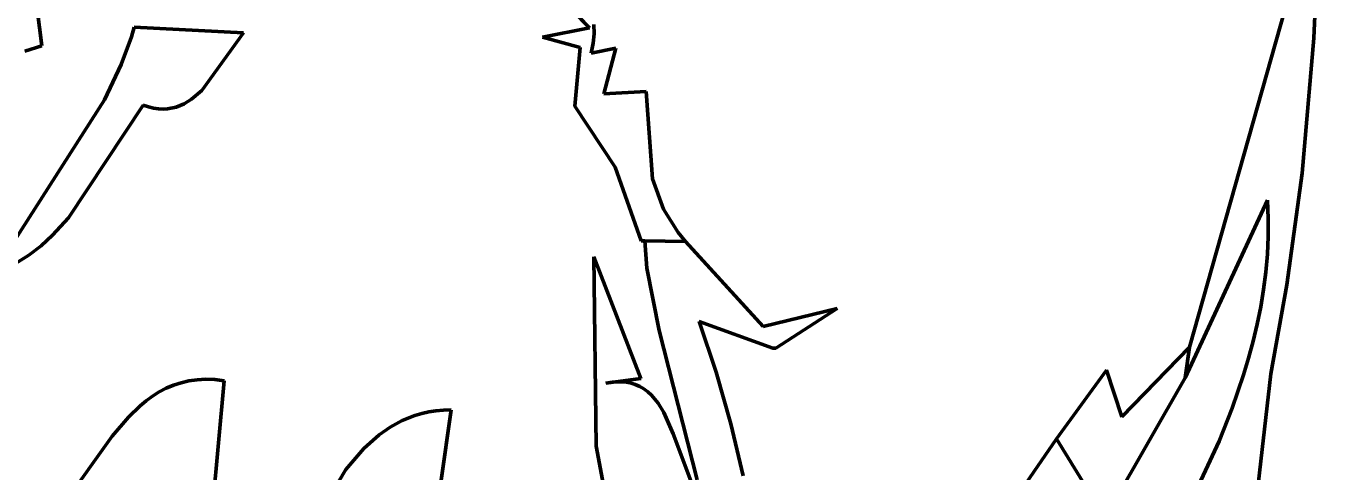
# Model space of a CAD drawing. Header units: millimetres. Extents: x 0 to 8.3, y 0 to 12.4.
# Drawn here: x 5.484 to 6.393, y 8.363 to 8.676 of the extents above; entities that cross this region are included whole.
import ezdxf

# ---------------------------------------------------------------- set-up
doc = ezdxf.new("R2010")
doc.units = ezdxf.units.MM
for name, color, linetype, lineweight in [('color#131313ff', 7, 'CONTINUOUS', 100), ('color#7c7c7cff', 7, 'CONTINUOUS', 100), ('color#c5c5c5ff', 7, 'CONTINUOUS', 100), ('color#ffffffff', 7, 'CONTINUOUS', 100)]:
    doc.layers.add(name, color=color, linetype=linetype, lineweight=lineweight)

msp = doc.modelspace()

# ---------------------------------------------------------------- linework, layer by layer
at = {"layer": 'color#131313ff'}
for p, q in [((6.39316, 8.76241), (6.38954, 8.66735)), ((5.87996, 8.67471), (5.80502, 8.75196)), ((5.48778, 8.71807), (5.49473, 8.66204)), ((6.3019, 8.45039), (6.37774, 8.71817)), ((5.84692, 8.66825), (5.87996, 8.67471)), ((5.88313, 8.67056), (5.88247, 8.66386)), ((5.88306, 8.67694), (5.88313, 8.67056)), ((5.49473, 8.66204), (5.48286, 8.65842)), ((5.87333, 8.66099), (5.84692, 8.66825)), ((5.86956, 8.61964), (5.87333, 8.66099)), ((5.88247, 8.66386), (5.88104, 8.65682)), ((5.88104, 8.65682), (5.89844, 8.66049)), ((5.89844, 8.66049), (5.88998, 8.62838)), ((6.38954, 8.66735), (6.3812, 8.57261)), ((5.88998, 8.62838), (5.91987, 8.62988)), ((5.91987, 8.62988), (5.92419, 8.56866)), ((5.89813, 8.57684), (5.86956, 8.61964)), ((5.91633, 8.52496), (5.89813, 8.57684)), ((6.3812, 8.57261), (6.37041, 8.49408)), ((5.92419, 8.56866), (5.9321, 8.5473)), ((6.35677, 8.5537), (6.29883, 8.42871)), ((6.35733, 8.54085), (6.35677, 8.5537)), ((5.9321, 8.5473), (5.94231, 8.53085)), ((6.35731, 8.52815), (6.35733, 8.54085)), ((5.91877, 8.52494), (5.91633, 8.52496)), ((5.94745, 8.5247), (5.91877, 8.52494)), ((5.94231, 8.53085), (5.94745, 8.5247)), ((6.35675, 8.51558), (6.35731, 8.52815)), ((6.35567, 8.50314), (6.35675, 8.51558)), ((6.35411, 8.49083), (6.35567, 8.50314)), ((6.35209, 8.47863), (6.35411, 8.49083)), ((6.37041, 8.49408), (6.35913, 8.43162)), ((6.34964, 8.46654), (6.35209, 8.47863)), ((6.34679, 8.45455), (6.34964, 8.46654)), ((6.34357, 8.44266), (6.34679, 8.45455)), ((6.29883, 8.42871), (6.3019, 8.45039)), ((6.34, 8.43086), (6.34357, 8.44266)), ((6.33195, 8.40749), (6.34, 8.43086)), ((6.35913, 8.43162), (6.34431, 8.30096)), ((6.32286, 8.38441), (6.33195, 8.40749)), ((6.26448, 8.2599), (6.32286, 8.38441))]:
    msp.add_line(p, q, dxfattribs=at)
at = {"layer": 'color#7c7c7cff'}
for p, q in [((5.55776, 8.66848), (5.55981, 8.67518)), ((5.55981, 8.67518), (5.63656, 8.67123)), ((5.63656, 8.67123), (5.60735, 8.63066)), ((5.55053, 8.64895), (5.55776, 8.66848)), ((5.53878, 8.62402), (5.55053, 8.64895)), ((5.4605, 8.50196), (5.53878, 8.62402)), ((5.60012, 8.62448), (5.59488, 8.62131)), ((5.60735, 8.63066), (5.60012, 8.62448)), ((5.56602, 8.62033), (5.51351, 8.54114)), ((5.56972, 8.61913), (5.56602, 8.62033)), ((5.57328, 8.6183), (5.56972, 8.61913)), ((5.57672, 8.61782), (5.57328, 8.6183)), ((5.58003, 8.61767), (5.57672, 8.61782)), ((5.58322, 8.61784), (5.58003, 8.61767)), ((5.58926, 8.61904), (5.58322, 8.61784)), ((5.59488, 8.62131), (5.58926, 8.61904)), ((5.51351, 8.54114), (5.50237, 8.52895)), ((5.50237, 8.52895), (5.49427, 8.52156)), ((5.92027, 8.50578), (5.91877, 8.52494)), ((5.91877, 8.52494), (5.94745, 8.5247)), ((5.94745, 8.5247), (6.00211, 8.46483)), ((5.48555, 8.51489), (5.47613, 8.50902)), ((5.49427, 8.52156), (5.48555, 8.51489)), ((5.88461, 8.3808), (5.88312, 8.51376)), ((5.88312, 8.51376), (5.91611, 8.42826)), ((5.92895, 8.46214), (5.92027, 8.50578)), ((6.00211, 8.46483), (6.05416, 8.47747)), ((6.05416, 8.47747), (6.01096, 8.44975)), ((5.95565, 8.35716), (5.92895, 8.46214)), ((6.00894, 8.44955), (5.95709, 8.46848)), ((5.95709, 8.46848), (5.96908, 8.43273)), ((6.01096, 8.44975), (6.00894, 8.44955)), ((5.96908, 8.43273), (5.97938, 8.39649)), ((5.91611, 8.42826), (5.89148, 8.42506)), ((5.89148, 8.42506), (5.8962, 8.42581)), ((5.8962, 8.42581), (5.9006, 8.42608)), ((5.9006, 8.42608), (5.90468, 8.42588)), ((5.90468, 8.42588), (5.90848, 8.42526)), ((5.90848, 8.42526), (5.912, 8.42423)), ((5.912, 8.42423), (5.91526, 8.42281)), ((5.91526, 8.42281), (5.91828, 8.42105)), ((5.91828, 8.42105), (5.92107, 8.41895)), ((5.92107, 8.41895), (5.92365, 8.41655)), ((5.92365, 8.41655), (5.92827, 8.41094)), ((5.92827, 8.41094), (5.93224, 8.40443)), ((5.93224, 8.40443), (5.93882, 8.38951)), ((5.97938, 8.39649), (5.98802, 8.35985)), ((5.93882, 8.38951), (5.95344, 8.35078)), ((5.8906, 8.34971), (5.88461, 8.3808)), ((6.1603, 8.31623), (6.20846, 8.38601)), ((6.20846, 8.38601), (6.22929, 8.35209))]:
    msp.add_line(p, q, dxfattribs=at)
at = {"layer": 'color#c5c5c5ff'}
for p, q in [((6.2543, 8.40146), (6.3019, 8.45039)), ((6.3019, 8.45039), (6.29883, 8.42871)), ((6.20846, 8.38601), (6.24355, 8.43419)), ((6.24355, 8.43419), (6.2543, 8.40146)), ((5.58227, 8.42145), (5.58736, 8.42361)), ((5.58736, 8.42361), (5.59266, 8.42535)), ((5.59266, 8.42535), (5.59821, 8.42665)), ((5.59821, 8.42665), (5.604, 8.42746)), ((5.604, 8.42746), (5.61006, 8.42777)), ((5.61006, 8.42777), (5.61639, 8.42755)), ((5.62302, 8.42676), (5.6141, 8.3291)), ((5.61639, 8.42755), (5.62302, 8.42676)), ((6.29883, 8.42871), (6.20126, 8.25878)), ((5.5682, 8.41273), (5.5727, 8.41598)), ((5.5727, 8.41598), (5.57739, 8.4189)), ((5.57739, 8.4189), (5.58227, 8.42145)), ((5.55562, 8.40126), (5.56385, 8.40918)), ((5.56385, 8.40918), (5.5682, 8.41273)), ((5.76685, 8.40482), (5.77193, 8.40562)), ((5.77193, 8.40562), (5.77718, 8.40611)), ((5.78261, 8.40629), (5.77537, 8.3552)), ((5.77718, 8.40611), (5.78261, 8.40629)), ((5.54415, 8.38781), (5.55562, 8.40126)), ((5.73983, 8.3942), (5.74822, 8.39876)), ((5.74822, 8.39876), (5.75721, 8.40233)), ((5.75721, 8.40233), (5.76195, 8.40371)), ((5.76195, 8.40371), (5.76685, 8.40482)), ((5.5056, 8.33393), (5.54415, 8.38781)), ((5.72125, 8.37921), (5.73201, 8.38878)), ((5.73201, 8.38878), (5.73983, 8.3942)), ((5.70851, 8.36437), (5.72125, 8.37921)), ((6.22929, 8.35209), (6.20846, 8.38601)), ((5.68044, 8.31758), (5.70851, 8.36437))]:
    msp.add_line(p, q, dxfattribs=at)
at = {"layer": 'color#ffffffff'}
for p, q in [((6.38954, 8.66735), (6.39316, 8.76241)), ((5.80502, 8.75196), (5.87996, 8.67471)), ((5.49473, 8.66204), (5.48778, 8.71807)), ((6.37774, 8.71817), (6.3019, 8.45039)), ((5.55981, 8.67518), (5.55776, 8.66848)), ((5.63656, 8.67123), (5.55981, 8.67518)), ((5.60735, 8.63066), (5.63656, 8.67123)), ((5.87996, 8.67471), (5.84692, 8.66825)), ((5.88247, 8.66386), (5.88313, 8.67056)), ((5.88313, 8.67056), (5.88306, 8.67694)), ((5.48286, 8.65842), (5.49473, 8.66204)), ((5.55776, 8.66848), (5.55053, 8.64895)), ((5.84692, 8.66825), (5.87333, 8.66099)), ((5.87333, 8.66099), (5.86956, 8.61964)), ((5.88104, 8.65682), (5.88247, 8.66386)), ((5.89844, 8.66049), (5.88104, 8.65682)), ((5.88998, 8.62838), (5.89844, 8.66049)), ((6.3812, 8.57261), (6.38954, 8.66735)), ((5.55053, 8.64895), (5.53878, 8.62402)), ((5.53878, 8.62402), (5.4605, 8.50196)), ((5.59488, 8.62131), (5.60012, 8.62448)), ((5.60012, 8.62448), (5.60735, 8.63066)), ((5.91987, 8.62988), (5.88998, 8.62838)), ((5.92419, 8.56866), (5.91987, 8.62988)), ((5.51351, 8.54114), (5.56602, 8.62033)), ((5.56602, 8.62033), (5.56972, 8.61913)), ((5.56972, 8.61913), (5.57328, 8.6183)), ((5.57328, 8.6183), (5.57672, 8.61782)), ((5.57672, 8.61782), (5.58003, 8.61767)), ((5.58003, 8.61767), (5.58322, 8.61784)), ((5.58322, 8.61784), (5.58926, 8.61904)), ((5.58926, 8.61904), (5.59488, 8.62131)), ((5.86956, 8.61964), (5.89813, 8.57684)), ((5.89813, 8.57684), (5.91633, 8.52496)), ((6.37041, 8.49408), (6.3812, 8.57261)), ((5.9321, 8.5473), (5.92419, 8.56866)), ((6.29883, 8.42871), (6.35677, 8.5537)), ((6.35677, 8.5537), (6.35733, 8.54085)), ((5.94231, 8.53085), (5.9321, 8.5473)), ((5.50237, 8.52895), (5.51351, 8.54114)), ((6.35733, 8.54085), (6.35731, 8.52815)), ((5.49427, 8.52156), (5.50237, 8.52895)), ((5.91633, 8.52496), (5.91877, 8.52494)), ((5.91877, 8.52494), (5.92027, 8.50578)), ((5.94745, 8.5247), (5.94231, 8.53085)), ((6.00211, 8.46483), (5.94745, 8.5247)), ((6.35731, 8.52815), (6.35675, 8.51558)), ((5.47613, 8.50902), (5.48555, 8.51489)), ((5.48555, 8.51489), (5.49427, 8.52156)), ((6.35675, 8.51558), (6.35567, 8.50314)), ((5.91611, 8.42826), (5.88312, 8.51376)), ((5.88312, 8.51376), (5.88461, 8.3808)), ((5.92027, 8.50578), (5.92895, 8.46214)), ((6.35567, 8.50314), (6.35411, 8.49083)), ((6.35411, 8.49083), (6.35209, 8.47863)), ((6.35913, 8.43162), (6.37041, 8.49408)), ((6.35209, 8.47863), (6.34964, 8.46654)), ((6.05416, 8.47747), (6.00211, 8.46483)), ((6.01096, 8.44975), (6.05416, 8.47747)), ((5.92895, 8.46214), (5.95565, 8.35716)), ((5.96908, 8.43273), (5.95709, 8.46848)), ((5.95709, 8.46848), (6.00894, 8.44955)), ((6.34964, 8.46654), (6.34679, 8.45455)), ((6.34679, 8.45455), (6.34357, 8.44266)), ((6.00894, 8.44955), (6.01096, 8.44975)), ((6.3019, 8.45039), (6.2543, 8.40146)), ((6.34357, 8.44266), (6.34, 8.43086)), ((5.97938, 8.39649), (5.96908, 8.43273)), ((6.24355, 8.43419), (6.20846, 8.38601)), ((6.2543, 8.40146), (6.24355, 8.43419)), ((5.58736, 8.42361), (5.58227, 8.42145)), ((5.59266, 8.42535), (5.58736, 8.42361)), ((5.59821, 8.42665), (5.59266, 8.42535)), ((5.604, 8.42746), (5.59821, 8.42665)), ((5.61006, 8.42777), (5.604, 8.42746)), ((5.61639, 8.42755), (5.61006, 8.42777)), ((5.6141, 8.3291), (5.62302, 8.42676)), ((5.62302, 8.42676), (5.61639, 8.42755)), ((5.89148, 8.42506), (5.91611, 8.42826)), ((5.8962, 8.42581), (5.89148, 8.42506)), ((5.9006, 8.42608), (5.8962, 8.42581)), ((5.90468, 8.42588), (5.9006, 8.42608)), ((5.90848, 8.42526), (5.90468, 8.42588)), ((5.912, 8.42423), (5.90848, 8.42526)), ((5.91526, 8.42281), (5.912, 8.42423)), ((6.20126, 8.25878), (6.29883, 8.42871)), ((6.34, 8.43086), (6.33195, 8.40749)), ((6.34431, 8.30096), (6.35913, 8.43162)), ((5.5727, 8.41598), (5.5682, 8.41273)), ((5.57739, 8.4189), (5.5727, 8.41598)), ((5.58227, 8.42145), (5.57739, 8.4189)), ((5.91828, 8.42105), (5.91526, 8.42281)), ((5.92107, 8.41895), (5.91828, 8.42105)), ((5.92365, 8.41655), (5.92107, 8.41895)), ((5.92827, 8.41094), (5.92365, 8.41655)), ((5.56385, 8.40918), (5.55562, 8.40126)), ((5.5682, 8.41273), (5.56385, 8.40918)), ((5.77193, 8.40562), (5.76685, 8.40482)), ((5.77718, 8.40611), (5.77193, 8.40562)), ((5.77537, 8.3552), (5.78261, 8.40629)), ((5.78261, 8.40629), (5.77718, 8.40611)), ((5.93224, 8.40443), (5.92827, 8.41094)), ((6.33195, 8.40749), (6.32286, 8.38441)), ((5.55562, 8.40126), (5.54415, 8.38781)), ((5.74822, 8.39876), (5.73983, 8.3942)), ((5.75721, 8.40233), (5.74822, 8.39876)), ((5.76195, 8.40371), (5.75721, 8.40233)), ((5.76685, 8.40482), (5.76195, 8.40371)), ((5.93882, 8.38951), (5.93224, 8.40443)), ((5.98802, 8.35985), (5.97938, 8.39649)), ((5.54415, 8.38781), (5.5056, 8.33393)), ((5.73201, 8.38878), (5.72125, 8.37921)), ((5.73983, 8.3942), (5.73201, 8.38878)), ((5.95344, 8.35078), (5.93882, 8.38951)), ((5.72125, 8.37921), (5.70851, 8.36437)), ((5.88461, 8.3808), (5.8906, 8.34971)), ((6.20846, 8.38601), (6.1603, 8.31623)), ((6.32286, 8.38441), (6.26448, 8.2599)), ((5.70851, 8.36437), (5.68044, 8.31758))]:
    msp.add_line(p, q, dxfattribs=at)

doc.saveas('drawing.dxf')
